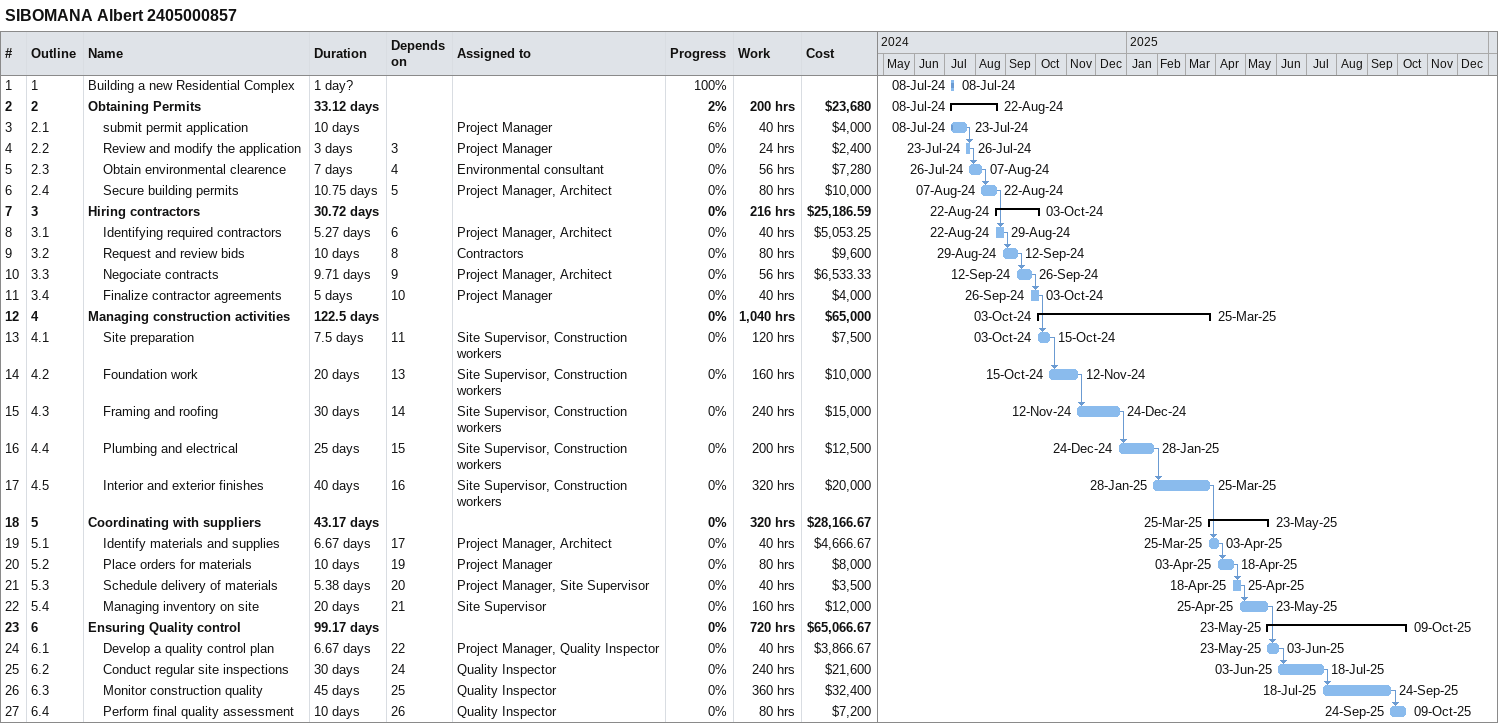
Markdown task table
SIBOMANA Albert 2405000857

| ID | WBS | Task | Duration | Start | Finish | Predecessors | Resources | % complete | Work (h) | Cost ($) |
|---|---|---|---|---|---|---|---|---|---|---|
| 1 | 1 | Building a new Residential Complex | 1d? | 2024-07-08 | 2024-07-08 |  |  | 100 |  |  |
| 2 | 2 | **Obtaining Permits** | 33.12d | 2024-07-08 | 2024-08-22 |  |  | 2 | 200 | 23680 |
| 3 | 2.1 | submit permit application | 10d | 2024-07-08 | 2024-07-23 |  | Project Manager | 6 | 40 | 4000 |
| 4 | 2.2 | Review and modify the application | 3d | 2024-07-23 | 2024-07-26 | 3 | Project Manager | 0 | 24 | 2400 |
| 5 | 2.3 | Obtain environmental clearence | 7d | 2024-07-26 | 2024-08-07 | 4 | Environmental consultant | 0 | 56 | 7280 |
| 6 | 2.4 | Secure building permits | 10.75d | 2024-08-07 | 2024-08-22 | 5 | Project Manager, Architect | 0 | 80 | 10000 |
| 7 | 3 | **Hiring contractors** | 30.72d | 2024-08-22 | 2024-10-03 |  |  | 0 | 216 | 25186.59 |
| 8 | 3.1 | Identifying required contractors | 5.27d | 2024-08-22 | 2024-08-29 | 6 | Project Manager, Architect | 0 | 40 | 5053.25 |
| 9 | 3.2 | Request and review bids | 10d | 2024-08-29 | 2024-09-12 | 8 | Contractors | 0 | 80 | 9600 |
| 10 | 3.3 | Negociate contracts | 9.71d | 2024-09-12 | 2024-09-26 | 9 | Project Manager, Architect | 0 | 56 | 6533.33 |
| 11 | 3.4 | Finalize contractor agreements | 5d | 2024-09-26 | 2024-10-03 | 10 | Project Manager | 0 | 40 | 4000 |
| 12 | 4 | **Managing construction activities** | 122.5d | 2024-10-03 | 2025-03-25 |  |  | 0 | 1040 | 65000 |
| 13 | 4.1 | Site preparation | 7.5d | 2024-10-03 | 2024-10-15 | 11 | Site Supervisor, Construction workers | 0 | 120 | 7500 |
| 14 | 4.2 | Foundation work | 20d | 2024-10-15 | 2024-11-12 | 13 | Site Supervisor, Construction workers | 0 | 160 | 10000 |
| 15 | 4.3 | Framing and roofing | 30d | 2024-11-12 | 2024-12-24 | 14 | Site Supervisor, Construction workers | 0 | 240 | 15000 |
| 16 | 4.4 | Plumbing and electrical | 25d | 2024-12-24 | 2025-01-28 | 15 | Site Supervisor, Construction workers | 0 | 200 | 12500 |
| 17 | 4.5 | Interior and exterior finishes | 40d | 2025-01-28 | 2025-03-25 | 16 | Site Supervisor, Construction workers | 0 | 320 | 20000 |
| 18 | 5 | **Coordinating with suppliers** | 43.17d | 2025-03-25 | 2025-05-23 |  |  | 0 | 320 | 28166.67 |
| 19 | 5.1 | Identify materials and supplies | 6.67d | 2025-03-25 | 2025-04-03 | 17 | Project Manager, Architect | 0 | 40 | 4666.67 |
| 20 | 5.2 | Place orders for materials | 10d | 2025-04-03 | 2025-04-18 | 19 | Project Manager | 0 | 80 | 8000 |
| 21 | 5.3 | Schedule delivery of materials | 5.38d | 2025-04-18 | 2025-04-25 | 20 | Project Manager, Site Supervisor | 0 | 40 | 3500 |
| 22 | 5.4 | Managing inventory on site | 20d | 2025-04-25 | 2025-05-23 | 21 | Site Supervisor | 0 | 160 | 12000 |
| 23 | 6 | **Ensuring Quality control** | 99.17d | 2025-05-23 | 2025-10-09 |  |  | 0 | 720 | 65066.67 |
| 24 | 6.1 | Develop a quality control plan | 6.67d | 2025-05-23 | 2025-06-03 | 22 | Project Manager, Quality Inspector | 0 | 40 | 3866.67 |
| 25 | 6.2 | Conduct regular site inspections | 30d | 2025-06-03 | 2025-07-18 | 24 | Quality Inspector | 0 | 240 | 21600 |
| 26 | 6.3 | Monitor construction quality | 45d | 2025-07-18 | 2025-09-24 | 25 | Quality Inspector | 0 | 360 | 32400 |
| 27 | 6.4 | Perform final quality assessment | 10d | 2025-09-24 | 2025-10-09 | 26 | Quality Inspector | 0 | 80 | 7200 |
